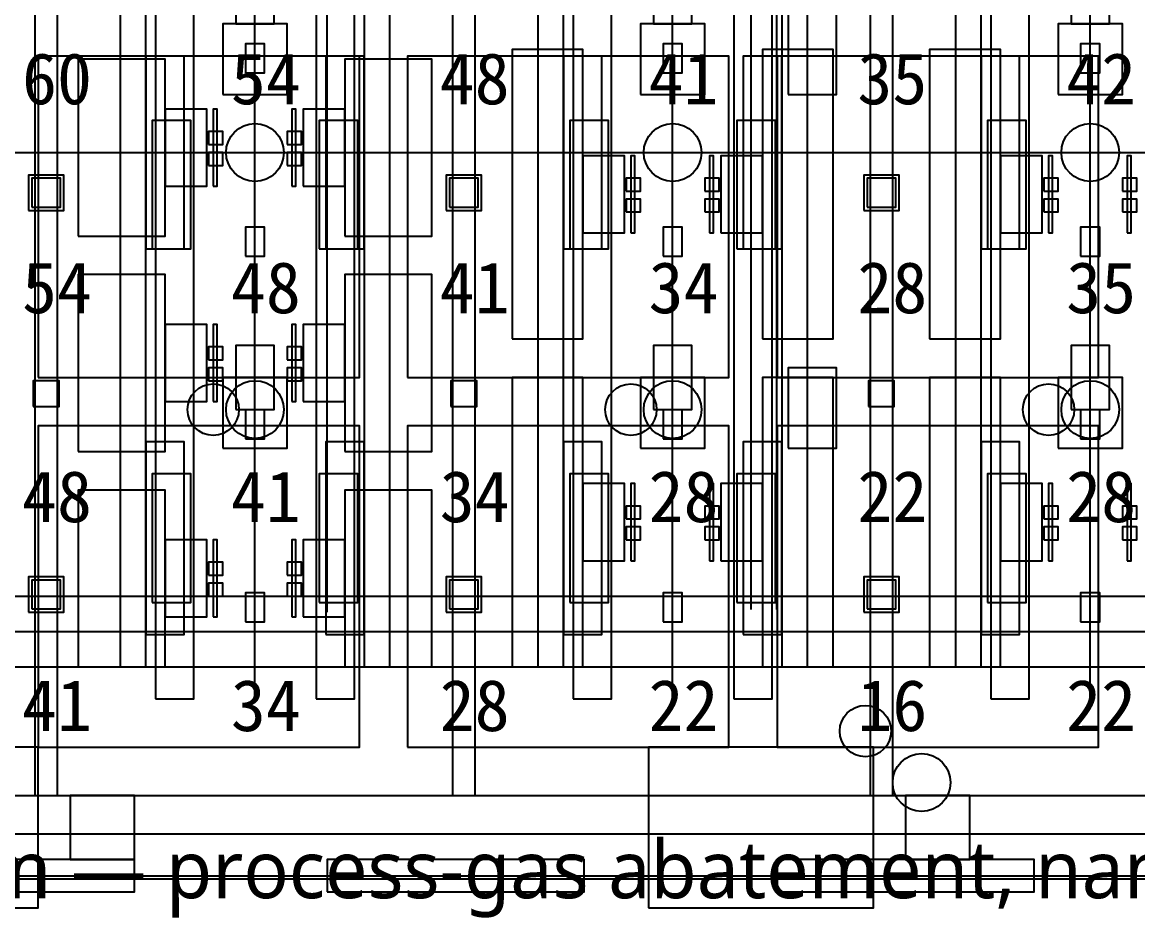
# Model space of a CAD drawing. Header units: metres. Extents: x -1640 to 1560, y -268 to 2338.
# Drawn here: x -321.49 to -286.77, y 1962.19 to 1990.05 of the extents above; entities that cross this region are included whole.
import ezdxf

# ---------------------------------------------------------------- set-up
doc = ezdxf.new("R2010")
doc.units = ezdxf.units.M
for name, color, linetype in [('1F_CHL', 4, 'Continuous'), ('1F_EHS_EXIT_DOOR_CONCEPT', 3, 'Continuous'), ('1F_EHS_GAS_DETECTOR', 6, 'Continuous'), ('1F_EHS_SAFETY_SHOWER_EYEWASH_CONCEPT', 3, 'Continuous'), ('1F_PUMP', 2, 'Continuous'), ('1F_SCR', 3, 'Continuous'), ('1F_STRUCT_COLUMN', 8, 'Continuous'), ('1F_ZONE', 3, 'Continuous'), ('2F_CSF_LATERAL_RACK_CONCEPT', 9, 'Continuous'), ('2F_EHS_EXIT_DOOR_CONCEPT', 3, 'Continuous'), ('2F_EHS_GAS_DETECTOR', 6, 'Continuous'), ('2F_RFG', 5, 'Continuous'), ('2F_STRUCT_COLUMN', 8, 'Continuous'), ('2F_VMB', 6, 'Continuous'), ('2F_ZONE', 3, 'Continuous'), ('3F_CLEANROOM_OVERHEAD_PIPE_DUCT_CONCEPT', 9, 'Continuous'), ('3F_CMP', 5, 'Continuous'), ('3F_EHS_EGRESS_DIST_M', 2, 'Continuous'), ('3F_EHS_EXIT_DOOR_CONCEPT', 3, 'Continuous'), ('3F_EHS_SAFETY_SHOWER_EYEWASH_CONCEPT', 3, 'Continuous'), ('3F_FOUP', 5, 'Continuous'), ('3F_OHT', 9, 'Continuous'), ('3F_OHTV', 1, 'Continuous'), ('3F_STRUCT_COLUMN', 8, 'Continuous'), ('3F_TBAR', 6, 'Continuous'), ('3F_WET', 6, 'Continuous'), ('3F_ZONE', 3, 'Continuous'), ('4F_DCC', 3, 'Continuous'), ('4F_FFU', 1, 'Continuous'), ('4F_STRUCT_PLENUM_TRUSS_CONCEPT', 9, 'Continuous'), ('4F_ZONE', 3, 'Continuous'), ('5F_CHL', 4, 'Continuous'), ('5F_EHS_EXIT_DOOR_CONCEPT', 3, 'Continuous'), ('5F_EHS_GAS_DETECTOR', 6, 'Continuous'), ('5F_EHS_SAFETY_SHOWER_EYEWASH_CONCEPT', 3, 'Continuous'), ('5F_PUMP', 2, 'Continuous'), ('5F_SCR', 3, 'Continuous'), ('5F_STRUCT_COLUMN', 8, 'Continuous'), ('5F_ZONE', 3, 'Continuous'), ('6F_CSF_LATERAL_RACK_CONCEPT', 9, 'Continuous'), ('6F_EHS_EXIT_DOOR_CONCEPT', 3, 'Continuous'), ('6F_EHS_GAS_DETECTOR', 6, 'Continuous'), ('6F_RFG', 5, 'Continuous'), ('6F_STRUCT_COLUMN', 8, 'Continuous'), ('6F_VMB', 6, 'Continuous'), ('6F_ZONE', 3, 'Continuous'), ('7F_CLEANROOM_OVERHEAD_PIPE_DUCT_CONCEPT', 9, 'Continuous'), ('7F_CMP', 5, 'Continuous'), ('7F_EHS_EGRESS_DIST_M', 2, 'Continuous'), ('7F_EHS_EXIT_DOOR_CONCEPT', 3, 'Continuous'), ('7F_EHS_SAFETY_SHOWER_EYEWASH_CONCEPT', 3, 'Continuous'), ('7F_FOUP', 5, 'Continuous'), ('7F_OHT', 9, 'Continuous'), ('7F_OHTV', 1, 'Continuous'), ('7F_STRUCT_COLUMN', 8, 'Continuous'), ('7F_TBAR', 6, 'Continuous'), ('7F_WET', 6, 'Continuous'), ('7F_ZONE', 3, 'Continuous'), ('8F_DCC', 3, 'Continuous'), ('8F_FFU', 1, 'Continuous'), ('8F_STRUCT_PLENUM_TRUSS_CONCEPT', 9, 'Continuous'), ('8F_ZONE', 3, 'Continuous'), ('RF_RSC', 4, 'Continuous'), ('RF_STACK', 2, 'Continuous'), ('UTIL_CHW.R_CONCEPT', 2, 'Continuous'), ('UTIL_CHW.S_CONCEPT', 1, 'Continuous'), ('UTIL_ELEC.LV_CONCEPT', 2, 'Continuous'), ('UTIL_EXH.ACID_CONCEPT', 4, 'Continuous'), ('UTIL_EXH.ALK_CONCEPT', 5, 'Continuous'), ('UTIL_GAS.SPEC_CONCEPT', 3, 'Continuous'), ('UTIL_PCW.R_CONCEPT', 1, 'Continuous'), ('UTIL_PCW.S_CONCEPT', 6, 'Continuous'), ('UTIL_TEXT', 7, 'Continuous'), ('UTIL_WW.AA_CONCEPT', 3, 'Continuous'), ('UTIL_WW.F_CONCEPT', 2, 'Continuous'), ('UTIL_WW.ORG_CONCEPT', 4, 'Continuous')]:
    doc.layers.add(name, color=color, linetype=linetype)
doc.styles.add('KO', font='malgun.ttf')

msp = doc.modelspace()

# ---------------------------------------------------------------- linework, layer by layer
at = {"layer": '1F_CHL'}
for points in [[(-297.65, 1987.8), (-296.15, 1987.8), (-296.15, 1990.3), (-297.65, 1990.3)], [(-297.65, 1976.8), (-296.15, 1976.8), (-296.15, 1979.3), (-297.65, 1979.3)]]:
    msp.add_lwpolyline(points, close=True, dxfattribs=at)
at = {"layer": '1F_EHS_EXIT_DOOR_CONCEPT'}
msp.add_circle((-293.5, 1966.4), 0.9, dxfattribs=at)
at = {"layer": '1F_EHS_GAS_DETECTOR'}
for centre in [(-314.25, 1978), (-301.25, 1978), (-288.25, 1978)]:
    msp.add_circle(centre, 0.9, dxfattribs=at)
at = {"layer": '1F_EHS_SAFETY_SHOWER_EYEWASH_CONCEPT'}
msp.add_circle((-295.25, 1968), 0.8, dxfattribs=at)
at = {"layer": '1F_PUMP'}
for points in [[(-317.45, 1983), (-316.25, 1983), (-316.25, 1987), (-317.45, 1987)], [(-312.25, 1983), (-311.05, 1983), (-311.05, 1987), (-312.25, 1987)], [(-304.45, 1983), (-303.25, 1983), (-303.25, 1987), (-304.45, 1987)], [(-299.25, 1983), (-298.05, 1983), (-298.05, 1987), (-299.25, 1987)], [(-291.45, 1983), (-290.25, 1983), (-290.25, 1987), (-291.45, 1987)], [(-317.45, 1972), (-316.25, 1972), (-316.25, 1976), (-317.45, 1976)], [(-312.25, 1972), (-311.05, 1972), (-311.05, 1976), (-312.25, 1976)], [(-304.45, 1972), (-303.25, 1972), (-303.25, 1976), (-304.45, 1976)], [(-299.25, 1972), (-298.05, 1972), (-298.05, 1976), (-299.25, 1976)], [(-291.45, 1972), (-290.25, 1972), (-290.25, 1976), (-291.45, 1976)]]:
    msp.add_lwpolyline(points, close=True, dxfattribs=at)
at = {"layer": '1F_SCR'}
for points in [[(-315.25, 1987.8), (-313.25, 1987.8), (-313.25, 1990), (-315.25, 1990)], [(-302.25, 1987.8), (-300.25, 1987.8), (-300.25, 1990), (-302.25, 1990)], [(-289.25, 1987.8), (-287.25, 1987.8), (-287.25, 1990), (-289.25, 1990)], [(-315.25, 1976.8), (-313.25, 1976.8), (-313.25, 1979), (-315.25, 1979)], [(-302.25, 1976.8), (-300.25, 1976.8), (-300.25, 1979), (-302.25, 1979)], [(-289.25, 1976.8), (-287.25, 1976.8), (-287.25, 1979), (-289.25, 1979)]]:
    msp.add_lwpolyline(points, close=True, dxfattribs=at)
at = {"layer": '1F_STRUCT_COLUMN'}
for points in [[(-321.3, 1984.2), (-320.2, 1984.2), (-320.2, 1985.3), (-321.3, 1985.3)], [(-308.3, 1984.2), (-307.2, 1984.2), (-307.2, 1985.3), (-308.3, 1985.3)], [(-295.3, 1984.2), (-294.2, 1984.2), (-294.2, 1985.3), (-295.3, 1985.3)], [(-321.3, 1971.7), (-320.2, 1971.7), (-320.2, 1972.8), (-321.3, 1972.8)], [(-308.3, 1971.7), (-307.2, 1971.7), (-307.2, 1972.8), (-308.3, 1972.8)], [(-295.3, 1971.7), (-294.2, 1971.7), (-294.2, 1972.8), (-295.3, 1972.8)]]:
    msp.add_lwpolyline(points, close=True, dxfattribs=at)
at = {"layer": '1F_ZONE'}
msp.add_lwpolyline([(-472, 1966), (-247.5, 1966), (-247.5, 2117), (-472, 2117)], close=True, dxfattribs=at)
at = {"layer": '2F_CSF_LATERAL_RACK_CONCEPT'}
for points in [[(-318.45, 1970), (-317.65, 1970), (-317.65, 2113), (-318.45, 2113)], [(-310.85, 1970), (-310.05, 1970), (-310.05, 2113), (-310.85, 2113)], [(-305.45, 1970), (-304.65, 1970), (-304.65, 2113), (-305.45, 2113)], [(-297.85, 1970), (-297.05, 1970), (-297.05, 2113), (-297.85, 2113)], [(-292.45, 1970), (-291.65, 1970), (-291.65, 2113), (-292.45, 2113)]]:
    msp.add_lwpolyline(points, close=True, dxfattribs=at)
at = {"layer": '2F_EHS_EXIT_DOOR_CONCEPT'}
msp.add_circle((-293.5, 1966.4), 0.9, dxfattribs=at)
at = {"layer": '2F_EHS_GAS_DETECTOR'}
for centre in [(-314.25, 1986), (-301.25, 1986), (-288.25, 1986)]:
    msp.add_circle(centre, 0.9, dxfattribs=at)
at = {"layer": '2F_RFG'}
for points in [[(-317.65, 1983), (-316.45, 1983), (-316.45, 1989), (-317.65, 1989)], [(-312.05, 1983), (-310.85, 1983), (-310.85, 1989), (-312.05, 1989)], [(-304.65, 1983), (-303.45, 1983), (-303.45, 1989), (-304.65, 1989)], [(-299.05, 1983), (-297.85, 1983), (-297.85, 1989), (-299.05, 1989)], [(-291.65, 1983), (-290.45, 1983), (-290.45, 1989), (-291.65, 1989)], [(-317.65, 1971), (-316.45, 1971), (-316.45, 1977), (-317.65, 1977)], [(-312.05, 1971), (-310.85, 1971), (-310.85, 1977), (-312.05, 1977)], [(-304.65, 1971), (-303.45, 1971), (-303.45, 1977), (-304.65, 1977)], [(-299.05, 1971), (-297.85, 1971), (-297.85, 1977), (-299.05, 1977)], [(-291.65, 1971), (-290.45, 1971), (-290.45, 1977), (-291.65, 1977)]]:
    msp.add_lwpolyline(points, close=True, dxfattribs=at)
at = {"layer": '2F_STRUCT_COLUMN'}
for points in [[(-321.2, 1984.3), (-320.3, 1984.3), (-320.3, 1985.2), (-321.2, 1985.2)], [(-308.2, 1984.3), (-307.3, 1984.3), (-307.3, 1985.2), (-308.2, 1985.2)], [(-295.2, 1984.3), (-294.3, 1984.3), (-294.3, 1985.2), (-295.2, 1985.2)], [(-321.2, 1971.8), (-320.3, 1971.8), (-320.3, 1972.7), (-321.2, 1972.7)], [(-308.2, 1971.8), (-307.3, 1971.8), (-307.3, 1972.7), (-308.2, 1972.7)], [(-295.2, 1971.8), (-294.3, 1971.8), (-294.3, 1972.7), (-295.2, 1972.7)]]:
    msp.add_lwpolyline(points, close=True, dxfattribs=at)
at = {"layer": '2F_VMB'}
for points in [[(-314.85, 1990), (-313.65, 1990), (-313.65, 1992), (-314.85, 1992)], [(-301.85, 1990), (-300.65, 1990), (-300.65, 1992), (-301.85, 1992)], [(-288.85, 1990), (-287.65, 1990), (-287.65, 1992), (-288.85, 1992)], [(-314.85, 1978), (-313.65, 1978), (-313.65, 1980), (-314.85, 1980)], [(-301.85, 1978), (-300.65, 1978), (-300.65, 1980), (-301.85, 1980)], [(-288.85, 1978), (-287.65, 1978), (-287.65, 1980), (-288.85, 1980)]]:
    msp.add_lwpolyline(points, close=True, dxfattribs=at)
at = {"layer": '2F_ZONE'}
msp.add_lwpolyline([(-472, 1966), (-247.5, 1966), (-247.5, 2117), (-472, 2117)], close=True, dxfattribs=at)
at = {"layer": '3F_CLEANROOM_OVERHEAD_PIPE_DUCT_CONCEPT'}
for points in [[(-317.35, 1969), (-316.15, 1969), (-316.15, 2114), (-317.35, 2114)], [(-312.35, 1969), (-311.15, 1969), (-311.15, 2114), (-312.35, 2114)], [(-304.35, 1969), (-303.15, 1969), (-303.15, 2114), (-304.35, 2114)], [(-299.35, 1969), (-298.15, 1969), (-298.15, 2114), (-299.35, 2114)], [(-291.35, 1969), (-290.15, 1969), (-290.15, 2114), (-291.35, 2114)]]:
    msp.add_lwpolyline(points, close=True, dxfattribs=at)
at = {"layer": '3F_CMP'}
for points in [[(-319.75, 1983.4), (-317.05, 1983.4), (-317.05, 1988.9), (-319.75, 1988.9)], [(-311.45, 1983.4), (-308.75, 1983.4), (-308.75, 1988.9), (-311.45, 1988.9)], [(-317.05, 1984.95), (-315.75, 1984.95), (-315.75, 1987.35), (-317.05, 1987.35)], [(-312.75, 1984.95), (-311.45, 1984.95), (-311.45, 1987.35), (-312.75, 1987.35)], [(-319.75, 1976.7), (-317.05, 1976.7), (-317.05, 1982.2), (-319.75, 1982.2)], [(-311.45, 1976.7), (-308.75, 1976.7), (-308.75, 1982.2), (-311.45, 1982.2)], [(-317.05, 1978.25), (-315.75, 1978.25), (-315.75, 1980.65), (-317.05, 1980.65)], [(-312.75, 1978.25), (-311.45, 1978.25), (-311.45, 1980.65), (-312.75, 1980.65)], [(-319.75, 1970), (-317.05, 1970), (-317.05, 1975.5), (-319.75, 1975.5)], [(-311.45, 1970), (-308.75, 1970), (-308.75, 1975.5), (-311.45, 1975.5)], [(-317.05, 1971.55), (-315.75, 1971.55), (-315.75, 1973.95), (-317.05, 1973.95)], [(-312.75, 1971.55), (-311.45, 1971.55), (-311.45, 1973.95), (-312.75, 1973.95)]]:
    msp.add_lwpolyline(points, close=True, dxfattribs=at)
at = {"layer": '3F_EHS_EXIT_DOOR_CONCEPT'}
msp.add_circle((-293.5, 1966.4), 0.9, dxfattribs=at)
at = {"layer": '3F_EHS_SAFETY_SHOWER_EYEWASH_CONCEPT'}
for centre in [(-315.55, 1978), (-302.55, 1978), (-289.55, 1978)]:
    msp.add_circle(centre, 0.8, dxfattribs=at)
at = {"layer": '3F_FOUP'}
for points in [[(-315.7, 1986.25), (-315.25, 1986.25), (-315.25, 1986.65), (-315.7, 1986.65)], [(-313.25, 1986.25), (-312.8, 1986.25), (-312.8, 1986.65), (-313.25, 1986.65)], [(-315.7, 1985.6), (-315.25, 1985.6), (-315.25, 1986), (-315.7, 1986)], [(-313.25, 1985.6), (-312.8, 1985.6), (-312.8, 1986), (-313.25, 1986)], [(-302.7, 1984.8), (-302.25, 1984.8), (-302.25, 1985.2), (-302.7, 1985.2)], [(-300.25, 1984.8), (-299.8, 1984.8), (-299.8, 1985.2), (-300.25, 1985.2)], [(-289.7, 1984.8), (-289.25, 1984.8), (-289.25, 1985.2), (-289.7, 1985.2)], [(-287.25, 1984.8), (-286.8, 1984.8), (-286.8, 1985.2), (-287.25, 1985.2)], [(-302.7, 1984.15), (-302.25, 1984.15), (-302.25, 1984.55), (-302.7, 1984.55)], [(-300.25, 1984.15), (-299.8, 1984.15), (-299.8, 1984.55), (-300.25, 1984.55)], [(-289.7, 1984.15), (-289.25, 1984.15), (-289.25, 1984.55), (-289.7, 1984.55)], [(-287.25, 1984.15), (-286.8, 1984.15), (-286.8, 1984.55), (-287.25, 1984.55)], [(-315.7, 1979.55), (-315.25, 1979.55), (-315.25, 1979.95), (-315.7, 1979.95)], [(-313.25, 1979.55), (-312.8, 1979.55), (-312.8, 1979.95), (-313.25, 1979.95)], [(-315.7, 1978.9), (-315.25, 1978.9), (-315.25, 1979.3), (-315.7, 1979.3)], [(-313.25, 1978.9), (-312.8, 1978.9), (-312.8, 1979.3), (-313.25, 1979.3)], [(-302.7, 1974.6), (-302.25, 1974.6), (-302.25, 1975), (-302.7, 1975)], [(-300.25, 1974.6), (-299.8, 1974.6), (-299.8, 1975), (-300.25, 1975)], [(-289.7, 1974.6), (-289.25, 1974.6), (-289.25, 1975), (-289.7, 1975)], [(-287.25, 1974.6), (-286.8, 1974.6), (-286.8, 1975), (-287.25, 1975)], [(-302.7, 1973.95), (-302.25, 1973.95), (-302.25, 1974.35), (-302.7, 1974.35)], [(-300.25, 1973.95), (-299.8, 1973.95), (-299.8, 1974.35), (-300.25, 1974.35)], [(-289.7, 1973.95), (-289.25, 1973.95), (-289.25, 1974.35), (-289.7, 1974.35)], [(-287.25, 1973.95), (-286.8, 1973.95), (-286.8, 1974.35), (-287.25, 1974.35)], [(-315.7, 1972.85), (-315.25, 1972.85), (-315.25, 1973.25), (-315.7, 1973.25)], [(-313.25, 1972.85), (-312.8, 1972.85), (-312.8, 1973.25), (-313.25, 1973.25)], [(-315.7, 1972.2), (-315.25, 1972.2), (-315.25, 1972.6), (-315.7, 1972.6)], [(-313.25, 1972.2), (-312.8, 1972.2), (-312.8, 1972.6), (-313.25, 1972.6)]]:
    msp.add_lwpolyline(points, close=True, dxfattribs=at)
at = {"layer": '3F_OHT'}
for p, q in [((-314.25, 1969), (-314.25, 2037.5)), ((-301.25, 1969), (-301.25, 2037.5)), ((-288.25, 1969), (-288.25, 2037.5))]:
    msp.add_line(p, q, dxfattribs=at)
at = {"layer": '3F_OHTV'}
for points in [[(-314.55, 1988.48), (-313.95, 1988.48), (-313.95, 1989.38), (-314.55, 1989.38)], [(-301.55, 1988.48), (-300.95, 1988.48), (-300.95, 1989.38), (-301.55, 1989.38)], [(-288.55, 1988.48), (-287.95, 1988.48), (-287.95, 1989.38), (-288.55, 1989.38)], [(-314.55, 1982.78), (-313.95, 1982.78), (-313.95, 1983.68), (-314.55, 1983.68)], [(-301.55, 1982.78), (-300.95, 1982.78), (-300.95, 1983.68), (-301.55, 1983.68)], [(-288.55, 1982.78), (-287.95, 1982.78), (-287.95, 1983.68), (-288.55, 1983.68)], [(-314.55, 1977.09), (-313.95, 1977.09), (-313.95, 1977.99), (-314.55, 1977.99)], [(-301.55, 1977.09), (-300.95, 1977.09), (-300.95, 1977.99), (-301.55, 1977.99)], [(-288.55, 1977.09), (-287.95, 1977.09), (-287.95, 1977.99), (-288.55, 1977.99)], [(-314.55, 1971.4), (-313.95, 1971.4), (-313.95, 1972.3), (-314.55, 1972.3)], [(-301.55, 1971.4), (-300.95, 1971.4), (-300.95, 1972.3), (-301.55, 1972.3)], [(-288.55, 1971.4), (-287.95, 1971.4), (-287.95, 1972.3), (-288.55, 1972.3)]]:
    msp.add_lwpolyline(points, close=True, dxfattribs=at)
at = {"layer": '3F_STRUCT_COLUMN'}
for points in [[(-321.15, 1978.1), (-320.35, 1978.1), (-320.35, 1978.9), (-321.15, 1978.9)], [(-308.15, 1978.1), (-307.35, 1978.1), (-307.35, 1978.9), (-308.15, 1978.9)], [(-295.15, 1978.1), (-294.35, 1978.1), (-294.35, 1978.9), (-295.15, 1978.9)]]:
    msp.add_lwpolyline(points, close=True, dxfattribs=at)
at = {"layer": '3F_TBAR'}
for points in [[(-315.55, 1984.95), (-315.43, 1984.95), (-315.43, 1987.35), (-315.55, 1987.35)], [(-313.1, 1984.95), (-312.98, 1984.95), (-312.98, 1987.35), (-313.1, 1987.35)], [(-302.55, 1983.5), (-302.43, 1983.5), (-302.43, 1985.9), (-302.55, 1985.9)], [(-300.1, 1983.5), (-299.98, 1983.5), (-299.98, 1985.9), (-300.1, 1985.9)], [(-289.55, 1983.5), (-289.43, 1983.5), (-289.43, 1985.9), (-289.55, 1985.9)], [(-287.1, 1983.5), (-286.98, 1983.5), (-286.98, 1985.9), (-287.1, 1985.9)], [(-315.55, 1978.25), (-315.43, 1978.25), (-315.43, 1980.65), (-315.55, 1980.65)], [(-313.1, 1978.25), (-312.98, 1978.25), (-312.98, 1980.65), (-313.1, 1980.65)], [(-302.55, 1973.3), (-302.43, 1973.3), (-302.43, 1975.7), (-302.55, 1975.7)], [(-300.1, 1973.3), (-299.98, 1973.3), (-299.98, 1975.7), (-300.1, 1975.7)], [(-289.55, 1973.3), (-289.43, 1973.3), (-289.43, 1975.7), (-289.55, 1975.7)], [(-287.1, 1973.3), (-286.98, 1973.3), (-286.98, 1975.7), (-287.1, 1975.7)], [(-315.55, 1971.55), (-315.43, 1971.55), (-315.43, 1973.95), (-315.55, 1973.95)], [(-313.1, 1971.55), (-312.98, 1971.55), (-312.98, 1973.95), (-313.1, 1973.95)]]:
    msp.add_lwpolyline(points, close=True, dxfattribs=at)
at = {"layer": '3F_WET'}
for points in [[(-306.25, 1980.2), (-304.05, 1980.2), (-304.05, 1989.2), (-306.25, 1989.2)], [(-298.45, 1980.2), (-296.25, 1980.2), (-296.25, 1989.2), (-298.45, 1989.2)], [(-293.25, 1980.2), (-291.05, 1980.2), (-291.05, 1989.2), (-293.25, 1989.2)], [(-304.05, 1983.5), (-302.75, 1983.5), (-302.75, 1985.9), (-304.05, 1985.9)], [(-299.75, 1983.5), (-298.45, 1983.5), (-298.45, 1985.9), (-299.75, 1985.9)], [(-291.05, 1983.5), (-289.75, 1983.5), (-289.75, 1985.9), (-291.05, 1985.9)], [(-306.25, 1970), (-304.05, 1970), (-304.05, 1979), (-306.25, 1979)], [(-298.45, 1970), (-296.25, 1970), (-296.25, 1979), (-298.45, 1979)], [(-293.25, 1970), (-291.05, 1970), (-291.05, 1979), (-293.25, 1979)], [(-304.05, 1973.3), (-302.75, 1973.3), (-302.75, 1975.7), (-304.05, 1975.7)], [(-299.75, 1973.3), (-298.45, 1973.3), (-298.45, 1975.7), (-299.75, 1975.7)], [(-291.05, 1973.3), (-289.75, 1973.3), (-289.75, 1975.7), (-291.05, 1975.7)]]:
    msp.add_lwpolyline(points, close=True, dxfattribs=at)
at = {"layer": '3F_ZONE'}
msp.add_lwpolyline([(-472, 1966), (-247.5, 1966), (-247.5, 2117), (-472, 2117)], close=True, dxfattribs=at)
at = {"layer": '4F_DCC'}
for points in [[(-326, 1963), (-318, 1963), (-318, 1964), (-326, 1964)], [(-312, 1963), (-304, 1963), (-304, 1964), (-312, 1964)], [(-298, 1963), (-290, 1963), (-290, 1964), (-298, 1964)]]:
    msp.add_lwpolyline(points, close=True, dxfattribs=at)
at = {"layer": '4F_FFU'}
for points in [[(-321, 1979), (-311, 1979), (-311, 1989), (-321, 1989)], [(-309.5, 1979), (-299.5, 1979), (-299.5, 1989), (-309.5, 1989)], [(-298, 1979), (-288, 1979), (-288, 1989), (-298, 1989)], [(-321, 1967.5), (-311, 1967.5), (-311, 1977.5), (-321, 1977.5)], [(-309.5, 1967.5), (-299.5, 1967.5), (-299.5, 1977.5), (-309.5, 1977.5)], [(-298, 1967.5), (-288, 1967.5), (-288, 1977.5), (-298, 1977.5)]]:
    msp.add_lwpolyline(points, close=True, dxfattribs=at)
at = {"layer": '4F_STRUCT_PLENUM_TRUSS_CONCEPT'}
for points in [[(-321.1, 1966), (-320.4, 1966), (-320.4, 2117), (-321.1, 2117)], [(-308.1, 1966), (-307.4, 1966), (-307.4, 2117), (-308.1, 2117)], [(-295.1, 1966), (-294.4, 1966), (-294.4, 2117), (-295.1, 2117)]]:
    msp.add_lwpolyline(points, close=True, dxfattribs=at)
at = {"layer": '4F_ZONE'}
msp.add_lwpolyline([(-472, 1966), (-247.5, 1966), (-247.5, 2117), (-472, 2117)], close=True, dxfattribs=at)
at = {"layer": '5F_CHL'}
for points in [[(-297.65, 1987.8), (-296.15, 1987.8), (-296.15, 1990.3), (-297.65, 1990.3)], [(-297.65, 1976.8), (-296.15, 1976.8), (-296.15, 1979.3), (-297.65, 1979.3)]]:
    msp.add_lwpolyline(points, close=True, dxfattribs=at)
at = {"layer": '5F_EHS_EXIT_DOOR_CONCEPT'}
msp.add_circle((-293.5, 1966.4), 0.9, dxfattribs=at)
at = {"layer": '5F_EHS_GAS_DETECTOR'}
for centre in [(-314.25, 1978), (-301.25, 1978), (-288.25, 1978)]:
    msp.add_circle(centre, 0.9, dxfattribs=at)
at = {"layer": '5F_EHS_SAFETY_SHOWER_EYEWASH_CONCEPT'}
msp.add_circle((-295.25, 1968), 0.8, dxfattribs=at)
at = {"layer": '5F_PUMP'}
for points in [[(-317.45, 1983), (-316.25, 1983), (-316.25, 1987), (-317.45, 1987)], [(-312.25, 1983), (-311.05, 1983), (-311.05, 1987), (-312.25, 1987)], [(-304.45, 1983), (-303.25, 1983), (-303.25, 1987), (-304.45, 1987)], [(-299.25, 1983), (-298.05, 1983), (-298.05, 1987), (-299.25, 1987)], [(-291.45, 1983), (-290.25, 1983), (-290.25, 1987), (-291.45, 1987)], [(-317.45, 1972), (-316.25, 1972), (-316.25, 1976), (-317.45, 1976)], [(-312.25, 1972), (-311.05, 1972), (-311.05, 1976), (-312.25, 1976)], [(-304.45, 1972), (-303.25, 1972), (-303.25, 1976), (-304.45, 1976)], [(-299.25, 1972), (-298.05, 1972), (-298.05, 1976), (-299.25, 1976)], [(-291.45, 1972), (-290.25, 1972), (-290.25, 1976), (-291.45, 1976)]]:
    msp.add_lwpolyline(points, close=True, dxfattribs=at)
at = {"layer": '5F_SCR'}
for points in [[(-315.25, 1987.8), (-313.25, 1987.8), (-313.25, 1990), (-315.25, 1990)], [(-302.25, 1987.8), (-300.25, 1987.8), (-300.25, 1990), (-302.25, 1990)], [(-289.25, 1987.8), (-287.25, 1987.8), (-287.25, 1990), (-289.25, 1990)], [(-315.25, 1976.8), (-313.25, 1976.8), (-313.25, 1979), (-315.25, 1979)], [(-302.25, 1976.8), (-300.25, 1976.8), (-300.25, 1979), (-302.25, 1979)], [(-289.25, 1976.8), (-287.25, 1976.8), (-287.25, 1979), (-289.25, 1979)]]:
    msp.add_lwpolyline(points, close=True, dxfattribs=at)
at = {"layer": '5F_STRUCT_COLUMN'}
for points in [[(-321.3, 1984.2), (-320.2, 1984.2), (-320.2, 1985.3), (-321.3, 1985.3)], [(-308.3, 1984.2), (-307.2, 1984.2), (-307.2, 1985.3), (-308.3, 1985.3)], [(-295.3, 1984.2), (-294.2, 1984.2), (-294.2, 1985.3), (-295.3, 1985.3)], [(-321.3, 1971.7), (-320.2, 1971.7), (-320.2, 1972.8), (-321.3, 1972.8)], [(-308.3, 1971.7), (-307.2, 1971.7), (-307.2, 1972.8), (-308.3, 1972.8)], [(-295.3, 1971.7), (-294.2, 1971.7), (-294.2, 1972.8), (-295.3, 1972.8)]]:
    msp.add_lwpolyline(points, close=True, dxfattribs=at)
at = {"layer": '5F_ZONE'}
msp.add_lwpolyline([(-472, 1966), (-247.5, 1966), (-247.5, 2117), (-472, 2117)], close=True, dxfattribs=at)
at = {"layer": '6F_CSF_LATERAL_RACK_CONCEPT'}
for points in [[(-318.45, 1970), (-317.65, 1970), (-317.65, 2113), (-318.45, 2113)], [(-310.85, 1970), (-310.05, 1970), (-310.05, 2113), (-310.85, 2113)], [(-305.45, 1970), (-304.65, 1970), (-304.65, 2113), (-305.45, 2113)], [(-297.85, 1970), (-297.05, 1970), (-297.05, 2113), (-297.85, 2113)], [(-292.45, 1970), (-291.65, 1970), (-291.65, 2113), (-292.45, 2113)]]:
    msp.add_lwpolyline(points, close=True, dxfattribs=at)
at = {"layer": '6F_EHS_EXIT_DOOR_CONCEPT'}
msp.add_circle((-293.5, 1966.4), 0.9, dxfattribs=at)
at = {"layer": '6F_EHS_GAS_DETECTOR'}
for centre in [(-314.25, 1986), (-301.25, 1986), (-288.25, 1986)]:
    msp.add_circle(centre, 0.9, dxfattribs=at)
at = {"layer": '6F_RFG'}
for points in [[(-317.65, 1983), (-316.45, 1983), (-316.45, 1989), (-317.65, 1989)], [(-312.05, 1983), (-310.85, 1983), (-310.85, 1989), (-312.05, 1989)], [(-304.65, 1983), (-303.45, 1983), (-303.45, 1989), (-304.65, 1989)], [(-299.05, 1983), (-297.85, 1983), (-297.85, 1989), (-299.05, 1989)], [(-291.65, 1983), (-290.45, 1983), (-290.45, 1989), (-291.65, 1989)], [(-317.65, 1971), (-316.45, 1971), (-316.45, 1977), (-317.65, 1977)], [(-312.05, 1971), (-310.85, 1971), (-310.85, 1977), (-312.05, 1977)], [(-304.65, 1971), (-303.45, 1971), (-303.45, 1977), (-304.65, 1977)], [(-299.05, 1971), (-297.85, 1971), (-297.85, 1977), (-299.05, 1977)], [(-291.65, 1971), (-290.45, 1971), (-290.45, 1977), (-291.65, 1977)]]:
    msp.add_lwpolyline(points, close=True, dxfattribs=at)
at = {"layer": '6F_STRUCT_COLUMN'}
for points in [[(-321.2, 1984.3), (-320.3, 1984.3), (-320.3, 1985.2), (-321.2, 1985.2)], [(-308.2, 1984.3), (-307.3, 1984.3), (-307.3, 1985.2), (-308.2, 1985.2)], [(-295.2, 1984.3), (-294.3, 1984.3), (-294.3, 1985.2), (-295.2, 1985.2)], [(-321.2, 1971.8), (-320.3, 1971.8), (-320.3, 1972.7), (-321.2, 1972.7)], [(-308.2, 1971.8), (-307.3, 1971.8), (-307.3, 1972.7), (-308.2, 1972.7)], [(-295.2, 1971.8), (-294.3, 1971.8), (-294.3, 1972.7), (-295.2, 1972.7)]]:
    msp.add_lwpolyline(points, close=True, dxfattribs=at)
at = {"layer": '6F_VMB'}
for points in [[(-314.85, 1990), (-313.65, 1990), (-313.65, 1992), (-314.85, 1992)], [(-301.85, 1990), (-300.65, 1990), (-300.65, 1992), (-301.85, 1992)], [(-288.85, 1990), (-287.65, 1990), (-287.65, 1992), (-288.85, 1992)], [(-314.85, 1978), (-313.65, 1978), (-313.65, 1980), (-314.85, 1980)], [(-301.85, 1978), (-300.65, 1978), (-300.65, 1980), (-301.85, 1980)], [(-288.85, 1978), (-287.65, 1978), (-287.65, 1980), (-288.85, 1980)]]:
    msp.add_lwpolyline(points, close=True, dxfattribs=at)
at = {"layer": '6F_ZONE'}
msp.add_lwpolyline([(-472, 1966), (-247.5, 1966), (-247.5, 2117), (-472, 2117)], close=True, dxfattribs=at)
at = {"layer": '7F_CLEANROOM_OVERHEAD_PIPE_DUCT_CONCEPT'}
for points in [[(-317.35, 1969), (-316.15, 1969), (-316.15, 2114), (-317.35, 2114)], [(-312.35, 1969), (-311.15, 1969), (-311.15, 2114), (-312.35, 2114)], [(-304.35, 1969), (-303.15, 1969), (-303.15, 2114), (-304.35, 2114)], [(-299.35, 1969), (-298.15, 1969), (-298.15, 2114), (-299.35, 2114)], [(-291.35, 1969), (-290.15, 1969), (-290.15, 2114), (-291.35, 2114)]]:
    msp.add_lwpolyline(points, close=True, dxfattribs=at)
at = {"layer": '7F_CMP'}
for points in [[(-319.75, 1983.4), (-317.05, 1983.4), (-317.05, 1988.9), (-319.75, 1988.9)], [(-311.45, 1983.4), (-308.75, 1983.4), (-308.75, 1988.9), (-311.45, 1988.9)], [(-317.05, 1984.95), (-315.75, 1984.95), (-315.75, 1987.35), (-317.05, 1987.35)], [(-312.75, 1984.95), (-311.45, 1984.95), (-311.45, 1987.35), (-312.75, 1987.35)], [(-319.75, 1976.7), (-317.05, 1976.7), (-317.05, 1982.2), (-319.75, 1982.2)], [(-311.45, 1976.7), (-308.75, 1976.7), (-308.75, 1982.2), (-311.45, 1982.2)], [(-317.05, 1978.25), (-315.75, 1978.25), (-315.75, 1980.65), (-317.05, 1980.65)], [(-312.75, 1978.25), (-311.45, 1978.25), (-311.45, 1980.65), (-312.75, 1980.65)], [(-319.75, 1970), (-317.05, 1970), (-317.05, 1975.5), (-319.75, 1975.5)], [(-311.45, 1970), (-308.75, 1970), (-308.75, 1975.5), (-311.45, 1975.5)], [(-317.05, 1971.55), (-315.75, 1971.55), (-315.75, 1973.95), (-317.05, 1973.95)], [(-312.75, 1971.55), (-311.45, 1971.55), (-311.45, 1973.95), (-312.75, 1973.95)]]:
    msp.add_lwpolyline(points, close=True, dxfattribs=at)
at = {"layer": '7F_EHS_EXIT_DOOR_CONCEPT'}
msp.add_circle((-293.5, 1966.4), 0.9, dxfattribs=at)
at = {"layer": '7F_EHS_SAFETY_SHOWER_EYEWASH_CONCEPT'}
for centre in [(-315.55, 1978), (-302.55, 1978), (-289.55, 1978)]:
    msp.add_circle(centre, 0.8, dxfattribs=at)
at = {"layer": '7F_FOUP'}
for points in [[(-315.7, 1986.25), (-315.25, 1986.25), (-315.25, 1986.65), (-315.7, 1986.65)], [(-313.25, 1986.25), (-312.8, 1986.25), (-312.8, 1986.65), (-313.25, 1986.65)], [(-315.7, 1985.6), (-315.25, 1985.6), (-315.25, 1986), (-315.7, 1986)], [(-313.25, 1985.6), (-312.8, 1985.6), (-312.8, 1986), (-313.25, 1986)], [(-302.7, 1984.8), (-302.25, 1984.8), (-302.25, 1985.2), (-302.7, 1985.2)], [(-300.25, 1984.8), (-299.8, 1984.8), (-299.8, 1985.2), (-300.25, 1985.2)], [(-289.7, 1984.8), (-289.25, 1984.8), (-289.25, 1985.2), (-289.7, 1985.2)], [(-287.25, 1984.8), (-286.8, 1984.8), (-286.8, 1985.2), (-287.25, 1985.2)], [(-302.7, 1984.15), (-302.25, 1984.15), (-302.25, 1984.55), (-302.7, 1984.55)], [(-300.25, 1984.15), (-299.8, 1984.15), (-299.8, 1984.55), (-300.25, 1984.55)], [(-289.7, 1984.15), (-289.25, 1984.15), (-289.25, 1984.55), (-289.7, 1984.55)], [(-287.25, 1984.15), (-286.8, 1984.15), (-286.8, 1984.55), (-287.25, 1984.55)], [(-315.7, 1979.55), (-315.25, 1979.55), (-315.25, 1979.95), (-315.7, 1979.95)], [(-313.25, 1979.55), (-312.8, 1979.55), (-312.8, 1979.95), (-313.25, 1979.95)], [(-315.7, 1978.9), (-315.25, 1978.9), (-315.25, 1979.3), (-315.7, 1979.3)], [(-313.25, 1978.9), (-312.8, 1978.9), (-312.8, 1979.3), (-313.25, 1979.3)], [(-302.7, 1974.6), (-302.25, 1974.6), (-302.25, 1975), (-302.7, 1975)], [(-300.25, 1974.6), (-299.8, 1974.6), (-299.8, 1975), (-300.25, 1975)], [(-289.7, 1974.6), (-289.25, 1974.6), (-289.25, 1975), (-289.7, 1975)], [(-287.25, 1974.6), (-286.8, 1974.6), (-286.8, 1975), (-287.25, 1975)], [(-302.7, 1973.95), (-302.25, 1973.95), (-302.25, 1974.35), (-302.7, 1974.35)], [(-300.25, 1973.95), (-299.8, 1973.95), (-299.8, 1974.35), (-300.25, 1974.35)], [(-289.7, 1973.95), (-289.25, 1973.95), (-289.25, 1974.35), (-289.7, 1974.35)], [(-287.25, 1973.95), (-286.8, 1973.95), (-286.8, 1974.35), (-287.25, 1974.35)], [(-315.7, 1972.85), (-315.25, 1972.85), (-315.25, 1973.25), (-315.7, 1973.25)], [(-313.25, 1972.85), (-312.8, 1972.85), (-312.8, 1973.25), (-313.25, 1973.25)], [(-315.7, 1972.2), (-315.25, 1972.2), (-315.25, 1972.6), (-315.7, 1972.6)], [(-313.25, 1972.2), (-312.8, 1972.2), (-312.8, 1972.6), (-313.25, 1972.6)]]:
    msp.add_lwpolyline(points, close=True, dxfattribs=at)
at = {"layer": '7F_OHT'}
for p, q in [((-314.25, 1969), (-314.25, 2037.5)), ((-301.25, 1969), (-301.25, 2037.5)), ((-288.25, 1969), (-288.25, 2037.5))]:
    msp.add_line(p, q, dxfattribs=at)
at = {"layer": '7F_OHTV'}
for points in [[(-314.55, 1988.48), (-313.95, 1988.48), (-313.95, 1989.38), (-314.55, 1989.38)], [(-301.55, 1988.48), (-300.95, 1988.48), (-300.95, 1989.38), (-301.55, 1989.38)], [(-288.55, 1988.48), (-287.95, 1988.48), (-287.95, 1989.38), (-288.55, 1989.38)], [(-314.55, 1982.78), (-313.95, 1982.78), (-313.95, 1983.68), (-314.55, 1983.68)], [(-301.55, 1982.78), (-300.95, 1982.78), (-300.95, 1983.68), (-301.55, 1983.68)], [(-288.55, 1982.78), (-287.95, 1982.78), (-287.95, 1983.68), (-288.55, 1983.68)], [(-314.55, 1977.09), (-313.95, 1977.09), (-313.95, 1977.99), (-314.55, 1977.99)], [(-301.55, 1977.09), (-300.95, 1977.09), (-300.95, 1977.99), (-301.55, 1977.99)], [(-288.55, 1977.09), (-287.95, 1977.09), (-287.95, 1977.99), (-288.55, 1977.99)], [(-314.55, 1971.4), (-313.95, 1971.4), (-313.95, 1972.3), (-314.55, 1972.3)], [(-301.55, 1971.4), (-300.95, 1971.4), (-300.95, 1972.3), (-301.55, 1972.3)], [(-288.55, 1971.4), (-287.95, 1971.4), (-287.95, 1972.3), (-288.55, 1972.3)]]:
    msp.add_lwpolyline(points, close=True, dxfattribs=at)
at = {"layer": '7F_STRUCT_COLUMN'}
for points in [[(-321.15, 1978.1), (-320.35, 1978.1), (-320.35, 1978.9), (-321.15, 1978.9)], [(-308.15, 1978.1), (-307.35, 1978.1), (-307.35, 1978.9), (-308.15, 1978.9)], [(-295.15, 1978.1), (-294.35, 1978.1), (-294.35, 1978.9), (-295.15, 1978.9)]]:
    msp.add_lwpolyline(points, close=True, dxfattribs=at)
at = {"layer": '7F_TBAR'}
for points in [[(-315.55, 1984.95), (-315.43, 1984.95), (-315.43, 1987.35), (-315.55, 1987.35)], [(-313.1, 1984.95), (-312.98, 1984.95), (-312.98, 1987.35), (-313.1, 1987.35)], [(-302.55, 1983.5), (-302.43, 1983.5), (-302.43, 1985.9), (-302.55, 1985.9)], [(-300.1, 1983.5), (-299.98, 1983.5), (-299.98, 1985.9), (-300.1, 1985.9)], [(-289.55, 1983.5), (-289.43, 1983.5), (-289.43, 1985.9), (-289.55, 1985.9)], [(-287.1, 1983.5), (-286.98, 1983.5), (-286.98, 1985.9), (-287.1, 1985.9)], [(-315.55, 1978.25), (-315.43, 1978.25), (-315.43, 1980.65), (-315.55, 1980.65)], [(-313.1, 1978.25), (-312.98, 1978.25), (-312.98, 1980.65), (-313.1, 1980.65)], [(-302.55, 1973.3), (-302.43, 1973.3), (-302.43, 1975.7), (-302.55, 1975.7)], [(-300.1, 1973.3), (-299.98, 1973.3), (-299.98, 1975.7), (-300.1, 1975.7)], [(-289.55, 1973.3), (-289.43, 1973.3), (-289.43, 1975.7), (-289.55, 1975.7)], [(-287.1, 1973.3), (-286.98, 1973.3), (-286.98, 1975.7), (-287.1, 1975.7)], [(-315.55, 1971.55), (-315.43, 1971.55), (-315.43, 1973.95), (-315.55, 1973.95)], [(-313.1, 1971.55), (-312.98, 1971.55), (-312.98, 1973.95), (-313.1, 1973.95)]]:
    msp.add_lwpolyline(points, close=True, dxfattribs=at)
at = {"layer": '7F_WET'}
for points in [[(-306.25, 1980.2), (-304.05, 1980.2), (-304.05, 1989.2), (-306.25, 1989.2)], [(-298.45, 1980.2), (-296.25, 1980.2), (-296.25, 1989.2), (-298.45, 1989.2)], [(-293.25, 1980.2), (-291.05, 1980.2), (-291.05, 1989.2), (-293.25, 1989.2)], [(-304.05, 1983.5), (-302.75, 1983.5), (-302.75, 1985.9), (-304.05, 1985.9)], [(-299.75, 1983.5), (-298.45, 1983.5), (-298.45, 1985.9), (-299.75, 1985.9)], [(-291.05, 1983.5), (-289.75, 1983.5), (-289.75, 1985.9), (-291.05, 1985.9)], [(-306.25, 1970), (-304.05, 1970), (-304.05, 1979), (-306.25, 1979)], [(-298.45, 1970), (-296.25, 1970), (-296.25, 1979), (-298.45, 1979)], [(-293.25, 1970), (-291.05, 1970), (-291.05, 1979), (-293.25, 1979)], [(-304.05, 1973.3), (-302.75, 1973.3), (-302.75, 1975.7), (-304.05, 1975.7)], [(-299.75, 1973.3), (-298.45, 1973.3), (-298.45, 1975.7), (-299.75, 1975.7)], [(-291.05, 1973.3), (-289.75, 1973.3), (-289.75, 1975.7), (-291.05, 1975.7)]]:
    msp.add_lwpolyline(points, close=True, dxfattribs=at)
at = {"layer": '7F_ZONE'}
msp.add_lwpolyline([(-472, 1966), (-247.5, 1966), (-247.5, 2117), (-472, 2117)], close=True, dxfattribs=at)
at = {"layer": '8F_DCC'}
for points in [[(-326, 1963), (-318, 1963), (-318, 1964), (-326, 1964)], [(-312, 1963), (-304, 1963), (-304, 1964), (-312, 1964)], [(-298, 1963), (-290, 1963), (-290, 1964), (-298, 1964)]]:
    msp.add_lwpolyline(points, close=True, dxfattribs=at)
at = {"layer": '8F_FFU'}
for points in [[(-321, 1979), (-311, 1979), (-311, 1989), (-321, 1989)], [(-309.5, 1979), (-299.5, 1979), (-299.5, 1989), (-309.5, 1989)], [(-298, 1979), (-288, 1979), (-288, 1989), (-298, 1989)], [(-321, 1967.5), (-311, 1967.5), (-311, 1977.5), (-321, 1977.5)], [(-309.5, 1967.5), (-299.5, 1967.5), (-299.5, 1977.5), (-309.5, 1977.5)], [(-298, 1967.5), (-288, 1967.5), (-288, 1977.5), (-298, 1977.5)]]:
    msp.add_lwpolyline(points, close=True, dxfattribs=at)
at = {"layer": '8F_STRUCT_PLENUM_TRUSS_CONCEPT'}
for points in [[(-321.1, 1966), (-320.4, 1966), (-320.4, 2117), (-321.1, 2117)], [(-308.1, 1966), (-307.4, 1966), (-307.4, 2117), (-308.1, 2117)], [(-295.1, 1966), (-294.4, 1966), (-294.4, 2117), (-295.1, 2117)]]:
    msp.add_lwpolyline(points, close=True, dxfattribs=at)
at = {"layer": '8F_ZONE'}
msp.add_lwpolyline([(-472, 1966), (-247.5, 1966), (-247.5, 2117), (-472, 2117)], close=True, dxfattribs=at)
at = {"layer": 'RF_RSC'}
for points in [[(-328, 1962.5), (-321, 1962.5), (-321, 1967.5), (-328, 1967.5)], [(-302, 1962.5), (-295, 1962.5), (-295, 1967.5), (-302, 1967.5)]]:
    msp.add_lwpolyline(points, close=True, dxfattribs=at)
at = {"layer": 'RF_STACK'}
for points in [[(-320, 1964), (-318, 1964), (-318, 1966), (-320, 1966)], [(-294, 1964), (-292, 1964), (-292, 1966), (-294, 1966)]]:
    msp.add_lwpolyline(points, close=True, dxfattribs=at)
at = {"layer": 'UTIL_CHW.R_CONCEPT'}
msp.add_line((-467.2, 1964.8), (-1.2, 1964.8), dxfattribs=at)
msp.add_line((-467.2, 1964.8), (-1.2, 1964.8), dxfattribs=at)
at = {"layer": 'UTIL_CHW.S_CONCEPT'}
msp.add_line((-468.5, 1963.5), (-2.5, 1963.5), dxfattribs=at)
msp.add_line((-468.5, 1963.5), (-2.5, 1963.5), dxfattribs=at)
at = {"layer": 'UTIL_ELEC.LV_CONCEPT'}
msp.add_line((-312, 1971.7), (-312, 2125.3), dxfattribs=at)
msp.add_line((-312, 1971.7), (-312, 2125.3), dxfattribs=at)
at = {"layer": 'UTIL_EXH.ACID_CONCEPT'}
msp.add_line((-470.4, 1964.8), (-0.6, 1964.8), dxfattribs=at)
msp.add_line((-470.4, 1964.8), (-0.6, 1964.8), dxfattribs=at)
at = {"layer": 'UTIL_EXH.ALK_CONCEPT'}
msp.add_line((-470.4, 1963.4), (-0.6, 1963.4), dxfattribs=at)
msp.add_line((-470.4, 1963.4), (-0.6, 1963.4), dxfattribs=at)
at = {"layer": 'UTIL_GAS.SPEC_CONCEPT'}
msp.add_line((-466.3, 1986), (-2.7, 1986), dxfattribs=at)
msp.add_line((-466.3, 1986), (-2.7, 1986), dxfattribs=at)
at = {"layer": 'UTIL_PCW.R_CONCEPT'}
msp.add_line((-298.005, 1971.78), (-298.005, 2111.23), dxfattribs=at)
msp.add_line((-298.005, 1971.78), (-298.005, 2111.23), dxfattribs=at)
at = {"layer": 'UTIL_PCW.S_CONCEPT'}
msp.add_line((-298.805, 1971.78), (-298.805, 2111.23), dxfattribs=at)
msp.add_line((-298.805, 1971.78), (-298.805, 2111.23), dxfattribs=at)
at = {"layer": 'UTIL_WW.AA_CONCEPT'}
msp.add_line((-468.3, 1971.1), (-2.7, 1971.1), dxfattribs=at)
at = {"layer": 'UTIL_WW.F_CONCEPT'}
msp.add_line((-468.3, 1970), (-2.7, 1970), dxfattribs=at)
at = {"layer": 'UTIL_WW.ORG_CONCEPT'}
msp.add_line((-468.3, 1972.2), (-2.7, 1972.2), dxfattribs=at)

# ---------------------------------------------------------------- texts
at = {"layer": '3F_EHS_EGRESS_DIST_M'}
for s, p in [('60', (-321.5, 1987.5)), ('54', (-315, 1987.5)), ('48', (-308.5, 1987.5)), ('41', (-302, 1987.5)), ('35', (-295.5, 1987.5)), ('42', (-289, 1987.5)), ('54', (-321.5, 1981)), ('48', (-315, 1981)), ('41', (-308.5, 1981)), ('34', (-302, 1981)), ('28', (-295.5, 1981)), ('35', (-289, 1981)), ('48', (-321.5, 1974.5)), ('41', (-315, 1974.5)), ('34', (-308.5, 1974.5)), ('28', (-302, 1974.5)), ('22', (-295.5, 1974.5)), ('28', (-289, 1974.5)), ('41', (-321.5, 1968)), ('34', (-315, 1968)), ('28', (-308.5, 1968)), ('22', (-302, 1968)), ('16', (-295.5, 1968)), ('22', (-289, 1968))]:
    msp.add_text(s, height=1.6, dxfattribs=at).set_placement(p)
at = {"layer": '7F_EHS_EGRESS_DIST_M'}
for s, p in [('60', (-321.5, 1987.5)), ('54', (-315, 1987.5)), ('48', (-308.5, 1987.5)), ('41', (-302, 1987.5)), ('35', (-295.5, 1987.5)), ('42', (-289, 1987.5)), ('54', (-321.5, 1981)), ('48', (-315, 1981)), ('41', (-308.5, 1981)), ('34', (-302, 1981)), ('28', (-295.5, 1981)), ('35', (-289, 1981)), ('48', (-321.5, 1974.5)), ('41', (-315, 1974.5)), ('34', (-308.5, 1974.5)), ('28', (-302, 1974.5)), ('22', (-295.5, 1974.5)), ('28', (-289, 1974.5)), ('41', (-321.5, 1968)), ('34', (-315, 1968)), ('28', (-308.5, 1968)), ('22', (-302, 1968)), ('16', (-295.5, 1968)), ('22', (-289, 1968))]:
    msp.add_text(s, height=1.6, dxfattribs=at).set_placement(p)
at = {"layer": 'UTIL_TEXT', "style": 'KO'}
msp.add_text('P1 rooftop RCS (regenerative catalytic system — process-gas abatement, named in the sustainability report; location is concept)', height=1.8, dxfattribs=at).set_placement((-370.5, 1962.8))

doc.saveas('drawing.dxf')
